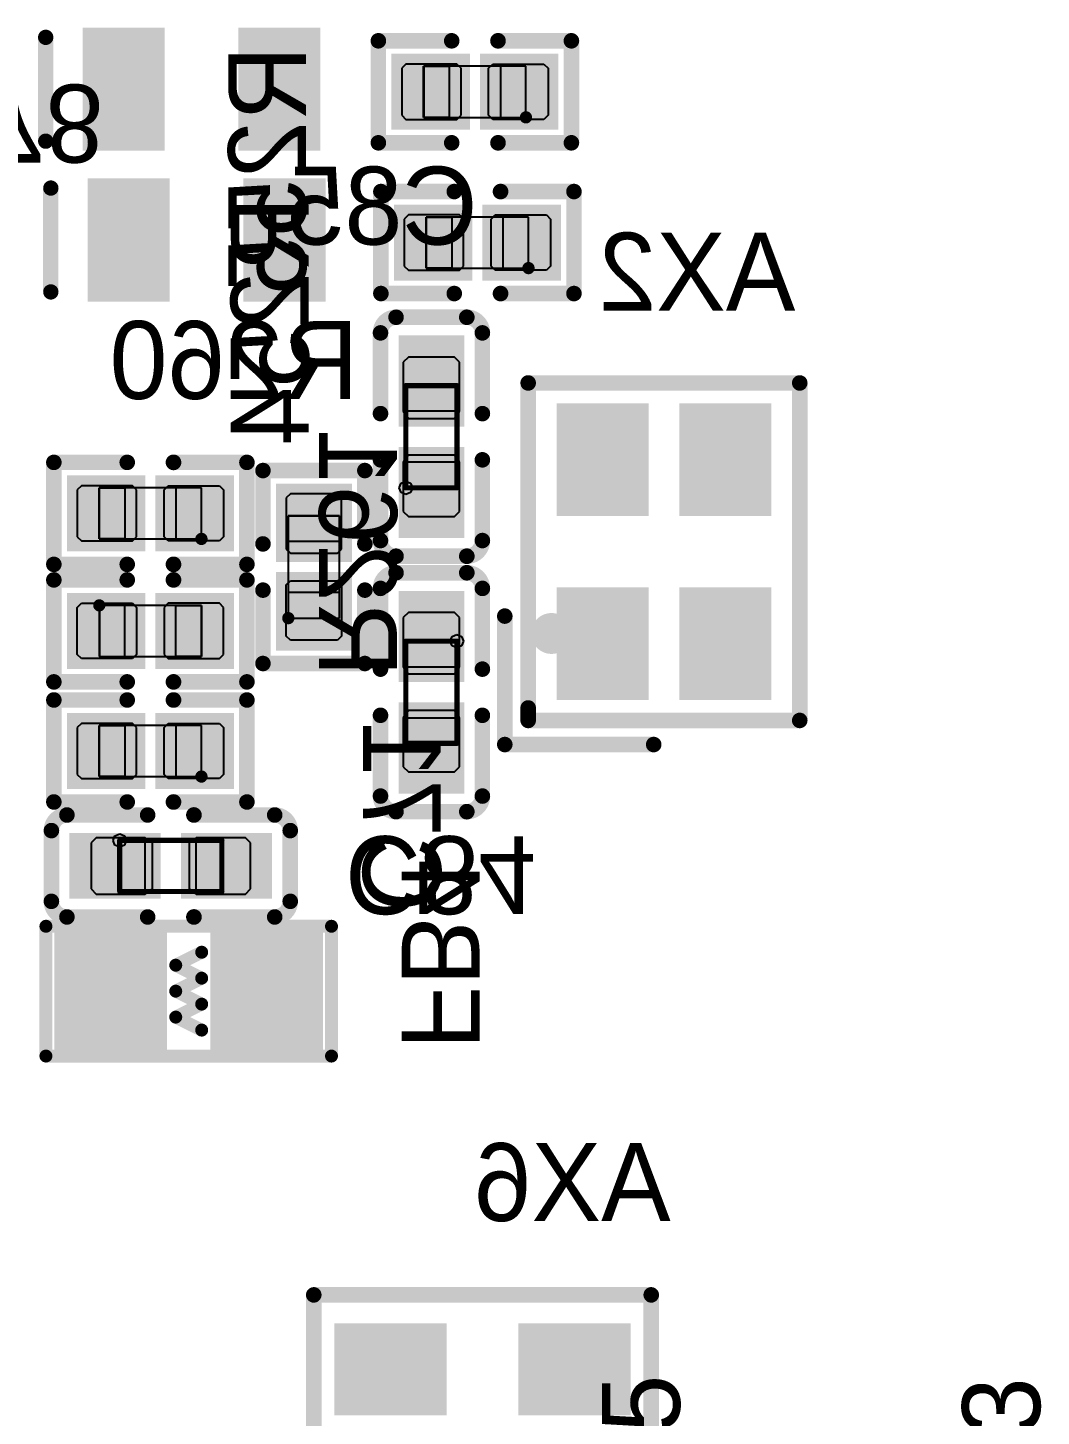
# Model space of a CAD drawing. Header units: millimetres. Extents: x 892 to 1144, y 1011 to 1123.
# Drawn here: x 991.78 to 1001.69, y 1072.19 to 1085.78 of the extents above; entities that cross this region are included whole.
import ezdxf

# ---------------------------------------------------------------- set-up
doc = ezdxf.new("R2010")
doc.units = ezdxf.units.MM
for name, color, linetype in [('BottomLayer', 5, 'Continuous'), ('BottomOverlay', 54, 'Continuous'), ('BottomPaste', 16, 'Continuous'), ('BottomSolder', 6, 'Continuous'), ('Mechanical15', 56, 'Continuous'), ('Mechanical4', 56, 'Continuous'), ('Mechanical5', 56, 'Continuous'), ('Mechanical6', 56, 'Continuous'), ('TopOverlay', 2, 'Continuous')]:
    doc.layers.add(name, color=color, linetype=linetype)

msp = doc.modelspace()

# ---------------------------------------------------------------- linework, layer by layer
at = {"layer": 'BottomLayer'}
for points in [[(993.013, 1085.675), (992.413, 1085.675), (993.013, 1084.675), (992.413, 1084.675)], [(994.537, 1085.675), (993.937, 1085.675), (994.537, 1084.675), (993.937, 1084.675)], [(996, 1085.42), (995.435, 1085.42), (996, 1084.88), (995.435, 1084.88)], [(996.866, 1085.42), (996.3, 1085.42), (996.866, 1084.88), (996.3, 1084.88)], [(993.063, 1084.2), (992.463, 1084.2), (993.063, 1083.2), (992.463, 1083.2)], [(994.587, 1084.2), (993.987, 1084.2), (994.587, 1083.2), (993.987, 1083.2)], [(996.025, 1083.945), (995.46, 1083.945), (996.025, 1083.405), (995.46, 1083.405)], [(996.891, 1083.945), (996.325, 1083.945), (996.891, 1083.405), (996.325, 1083.405)], [(995.995, 1081.925), (995.995, 1082.715), (995.455, 1081.925), (995.455, 1082.715)], [(997, 1081.05), (997.8, 1081.05), (997, 1082.05), (997.8, 1082.05)], [(998.2, 1081.05), (999, 1081.05), (998.2, 1082.05), (999, 1082.05)], [(995.995, 1080.835), (995.995, 1081.625), (995.455, 1080.835), (995.455, 1081.625)], [(992.825, 1081.295), (992.26, 1081.295), (992.825, 1080.755), (992.26, 1080.755)], [(993.691, 1081.295), (993.125, 1081.295), (993.691, 1080.755), (993.125, 1080.755)], [(994.845, 1080.65), (994.845, 1081.216), (994.305, 1080.65), (994.305, 1081.216)], [(994.845, 1079.784), (994.845, 1080.35), (994.305, 1079.784), (994.305, 1080.35)], [(995.455, 1080.215), (995.455, 1079.425), (995.995, 1080.215), (995.995, 1079.425)], [(997, 1079.25), (997.8, 1079.25), (997, 1080.25), (997.8, 1080.25)], [(998.2, 1079.25), (999, 1079.25), (998.2, 1080.25), (999, 1080.25)], [(992.26, 1079.605), (992.825, 1079.605), (992.26, 1080.145), (992.825, 1080.145)], [(993.125, 1079.605), (993.691, 1079.605), (993.125, 1080.145), (993.691, 1080.145)], [(995.455, 1079.125), (995.455, 1078.335), (995.995, 1079.125), (995.995, 1078.335)], [(992.825, 1078.97), (992.26, 1078.97), (992.825, 1078.43), (992.26, 1078.43)], [(993.691, 1078.97), (993.125, 1078.97), (993.691, 1078.43), (993.125, 1078.43)], [(992.235, 1077.305), (993.025, 1077.305), (992.235, 1077.845), (993.025, 1077.845)], [(993.325, 1077.305), (994.116, 1077.305), (993.325, 1077.845), (994.116, 1077.845)], [(993.038, 1075.842), (993.038, 1076.858), (992.139, 1075.842), (992.139, 1076.858)], [(994.562, 1075.842), (994.562, 1076.858), (993.663, 1075.842), (993.663, 1076.858)], [(995.825, 1072.25), (995.825, 1073.05), (994.825, 1072.25), (994.825, 1073.05)], [(997.625, 1072.25), (997.625, 1073.05), (996.625, 1072.25), (996.625, 1073.05)]]:
    msp.add_solid(points, dxfattribs=at)
at = {"layer": 'BottomOverlay'}
for points, const_width in [([(991.951, 1084.667), (991.951, 1085.683)], 0.15), ([(995.206, 1084.651), (995.206, 1085.649)], 0.152), ([(995.206, 1085.649), (995.924, 1085.649)], 0.152), ([(996.377, 1085.649), (997.095, 1085.649)], 0.152), ([(997.095, 1084.651), (997.095, 1085.649)], 0.152), ([(995.206, 1084.651), (995.924, 1084.651)], 0.152), ([(996.377, 1084.651), (997.095, 1084.651)], 0.152), ([(992.001, 1083.192), (992.001, 1084.208)], 0.15), ([(995.231, 1083.176), (995.231, 1084.174)], 0.152), ([(995.231, 1084.174), (995.949, 1084.174)], 0.152), ([(996.402, 1084.174), (997.12, 1084.174)], 0.152), ([(997.12, 1083.176), (997.12, 1084.174)], 0.152), ([(995.231, 1083.176), (995.949, 1083.176)], 0.152), ([(996.402, 1083.176), (997.12, 1083.176)], 0.152), ([(995.379, 1082.944), (996.072, 1082.944)], 0.152), ([(995.227, 1082.001), (995.227, 1082.791)], 0.152), ([(996.224, 1082.001), (996.224, 1082.791)], 0.152), ([(996.672, 1079.121), (996.672, 1082.301)], 0.152), ([(996.672, 1082.301), (999.329, 1082.301)], 0.152), ([(999.329, 1078.999), (999.329, 1082.301)], 0.152), ([(992.031, 1080.526), (992.031, 1081.524)], 0.152), ([(992.031, 1081.524), (992.749, 1081.524)], 0.152), ([(993.202, 1081.524), (993.92, 1081.524)], 0.152), ([(993.92, 1080.526), (993.92, 1081.524)], 0.152), ([(995.227, 1080.759), (995.227, 1081.549)], 0.152), ([(996.224, 1080.759), (996.224, 1081.549)], 0.152), ([(994.077, 1080.726), (994.077, 1081.444)], 0.152), ([(994.077, 1081.444), (995.074, 1081.444)], 0.152), ([(995.074, 1080.726), (995.074, 1081.444)], 0.152), ([(995.379, 1080.606), (996.072, 1080.606)], 0.152), ([(992.031, 1080.526), (992.749, 1080.526)], 0.152), ([(993.202, 1080.526), (993.92, 1080.526)], 0.152), ([(995.379, 1080.444), (996.072, 1080.444)], 0.152), ([(992.031, 1080.374), (992.749, 1080.374)], 0.152), ([(992.031, 1079.376), (992.031, 1080.374)], 0.152), ([(993.202, 1080.374), (993.92, 1080.374)], 0.152), ([(993.92, 1079.376), (993.92, 1080.374)], 0.152), ([(994.077, 1079.556), (994.077, 1080.274)], 0.152), ([(995.074, 1079.556), (995.074, 1080.274)], 0.152), ([(995.227, 1079.501), (995.227, 1080.291)], 0.152), ([(996.224, 1079.501), (996.224, 1080.291)], 0.152), ([(996.443, 1078.763), (996.443, 1080.02)], 0.152), ([(994.077, 1079.556), (995.074, 1079.556)], 0.152), ([(992.031, 1079.376), (992.749, 1079.376)], 0.152), ([(993.202, 1079.376), (993.92, 1079.376)], 0.152), ([(992.031, 1078.201), (992.031, 1079.199)], 0.152), ([(992.031, 1079.199), (992.749, 1079.199)], 0.152), ([(993.202, 1079.199), (993.92, 1079.199)], 0.152), ([(993.92, 1078.201), (993.92, 1079.199)], 0.152), ([(995.227, 1078.259), (995.227, 1079.049)], 0.152), ([(996.224, 1078.259), (996.224, 1079.049)], 0.152), ([(996.672, 1078.999), (996.672, 1079.121)], 0.152), ([(996.672, 1078.999), (999.329, 1078.999)], 0.152), ([(996.443, 1078.763), (997.9, 1078.763)], 0.152), ([(992.031, 1078.201), (992.749, 1078.201)], 0.152), ([(993.202, 1078.201), (993.92, 1078.201)], 0.152), ([(995.379, 1078.106), (996.072, 1078.106)], 0.152), ([(992.159, 1078.074), (992.949, 1078.074)], 0.152), ([(993.402, 1078.074), (994.192, 1078.074)], 0.152), ([(992.007, 1077.229), (992.007, 1077.921)], 0.152), ([(994.344, 1077.229), (994.344, 1077.921)], 0.152), ([(992.159, 1077.076), (992.949, 1077.076)], 0.152), ([(993.402, 1077.076), (994.192, 1077.076)], 0.152), ([(991.953, 1076.985), (994.747, 1076.985)], 0.127), ([(991.953, 1075.715), (991.953, 1076.985)], 0.127), ([(994.747, 1075.715), (994.747, 1076.985)], 0.127), ([(993.223, 1076.604), (993.477, 1076.731)], 0.127), ([(993.223, 1076.604), (993.477, 1076.477)], 0.127), ([(993.223, 1076.35), (993.477, 1076.477)], 0.127), ([(993.223, 1076.35), (993.477, 1076.223)], 0.127), ([(993.223, 1076.096), (993.477, 1076.223)], 0.127), ([(993.223, 1076.096), (993.477, 1075.969)], 0.127), ([(991.953, 1075.715), (994.747, 1075.715)], 0.127), ([(994.574, 1070.722), (994.574, 1073.378)], 0.152), ([(994.574, 1073.378), (997.876, 1073.378)], 0.152), ([(997.876, 1070.722), (997.876, 1073.378)], 0.152)]:
    msp.add_lwpolyline(points, dxfattribs=dict(at, const_width=const_width))
for points, const_width in [([(991.914, 1085.683, 1), (991.989, 1085.683, 1)], 0.075), ([(995.168, 1085.649, 1), (995.244, 1085.649, 1)], 0.0762), ([(995.168, 1085.649, 1), (995.244, 1085.649, 1)], 0.0762), ([(995.886, 1085.649, 1), (995.962, 1085.649, 1)], 0.0762), ([(996.338, 1085.649, 1), (996.415, 1085.649, 1)], 0.0762), ([(997.057, 1085.649, 1), (997.133, 1085.649, 1)], 0.0762), ([(997.057, 1085.649, 1), (997.133, 1085.649, 1)], 0.0762), ([(991.914, 1084.667, 1), (991.989, 1084.667, 1)], 0.075), ([(995.168, 1084.651, 1), (995.244, 1084.651, 1)], 0.0762), ([(995.168, 1084.651, 1), (995.244, 1084.651, 1)], 0.0762), ([(995.886, 1084.651, 1), (995.962, 1084.651, 1)], 0.0762), ([(996.338, 1084.651, 1), (996.415, 1084.651, 1)], 0.0762), ([(997.057, 1084.651, 1), (997.133, 1084.651, 1)], 0.0762), ([(997.057, 1084.651, 1), (997.133, 1084.651, 1)], 0.0762), ([(991.964, 1084.208, 1), (992.039, 1084.208, 1)], 0.075), ([(995.193, 1084.174, 1), (995.269, 1084.174, 1)], 0.0762), ([(995.193, 1084.174, 1), (995.269, 1084.174, 1)], 0.0762), ([(995.911, 1084.174, 1), (995.987, 1084.174, 1)], 0.0762), ([(996.363, 1084.174, 1), (996.44, 1084.174, 1)], 0.0762), ([(997.082, 1084.174, 1), (997.158, 1084.174, 1)], 0.0762), ([(997.082, 1084.174, 1), (997.158, 1084.174, 1)], 0.0762), ([(991.964, 1083.192, 1), (992.039, 1083.192, 1)], 0.075), ([(995.193, 1083.176, 1), (995.269, 1083.176, 1)], 0.0762), ([(995.193, 1083.176, 1), (995.269, 1083.176, 1)], 0.0762), ([(995.911, 1083.176, 1), (995.987, 1083.176, 1)], 0.0762), ([(996.363, 1083.176, 1), (996.44, 1083.176, 1)], 0.0762), ([(997.082, 1083.176, 1), (997.158, 1083.176, 1)], 0.0762), ([(997.082, 1083.176, 1), (997.158, 1083.176, 1)], 0.0762), ([(995.341, 1082.944, 1), (995.417, 1082.944, 1)], 0.0762), ([(995.341, 1082.944, 1), (995.417, 1082.944, 1)], 0.0762), ([(996.033, 1082.944, 1), (996.11, 1082.944, 1)], 0.0762), ([(996.033, 1082.944, 1), (996.11, 1082.944, 1)], 0.0762), ([(995.189, 1082.791, 1), (995.265, 1082.791, 1)], 0.0762), ([(995.189, 1082.791, 1), (995.265, 1082.791, 1)], 0.0762), ([(996.186, 1082.791, 1), (996.262, 1082.791, 1)], 0.0762), ([(996.186, 1082.791, 1), (996.262, 1082.791, 1)], 0.0762), ([(996.634, 1082.301, 1), (996.71, 1082.301, 1)], 0.0762), ([(996.634, 1082.301, 1), (996.71, 1082.301, 1)], 0.0762), ([(999.291, 1082.301, 1), (999.367, 1082.301, 1)], 0.0762), ([(999.291, 1082.301, 1), (999.367, 1082.301, 1)], 0.0762), ([(995.189, 1082.001, 1), (995.265, 1082.001, 1)], 0.0762), ([(996.186, 1082.001, 1), (996.262, 1082.001, 1)], 0.0762), ([(991.993, 1081.524, 1), (992.069, 1081.524, 1)], 0.0762), ([(991.993, 1081.524, 1), (992.069, 1081.524, 1)], 0.0762), ([(992.711, 1081.524, 1), (992.787, 1081.524, 1)], 0.0762), ([(993.163, 1081.524, 1), (993.24, 1081.524, 1)], 0.0762), ([(993.882, 1081.524, 1), (993.958, 1081.524, 1)], 0.0762), ([(993.882, 1081.524, 1), (993.958, 1081.524, 1)], 0.0762), ([(995.189, 1081.549, 1), (995.265, 1081.549, 1)], 0.0762), ([(996.186, 1081.549, 1), (996.262, 1081.549, 1)], 0.0762), ([(994.039, 1081.444, 1), (994.115, 1081.444, 1)], 0.0762), ([(994.039, 1081.444, 1), (994.115, 1081.444, 1)], 0.0762), ([(995.036, 1081.444, 1), (995.112, 1081.444, 1)], 0.0762), ([(995.036, 1081.444, 1), (995.112, 1081.444, 1)], 0.0762), ([(994.039, 1080.726, 1), (994.115, 1080.726, 1)], 0.0762), ([(995.036, 1080.726, 1), (995.112, 1080.726, 1)], 0.0762), ([(995.189, 1080.759, 1), (995.265, 1080.759, 1)], 0.0762), ([(995.189, 1080.759, 1), (995.265, 1080.759, 1)], 0.0762), ([(996.186, 1080.759, 1), (996.262, 1080.759, 1)], 0.0762), ([(996.186, 1080.759, 1), (996.262, 1080.759, 1)], 0.0762), ([(995.341, 1080.606, 1), (995.417, 1080.606, 1)], 0.0762), ([(995.341, 1080.606, 1), (995.417, 1080.606, 1)], 0.0762), ([(996.033, 1080.606, 1), (996.11, 1080.606, 1)], 0.0762), ([(996.033, 1080.606, 1), (996.11, 1080.606, 1)], 0.0762), ([(991.993, 1080.526, 1), (992.069, 1080.526, 1)], 0.0762), ([(991.993, 1080.526, 1), (992.069, 1080.526, 1)], 0.0762), ([(992.711, 1080.526, 1), (992.787, 1080.526, 1)], 0.0762), ([(993.163, 1080.526, 1), (993.24, 1080.526, 1)], 0.0762), ([(993.882, 1080.526, 1), (993.958, 1080.526, 1)], 0.0762), ([(993.882, 1080.526, 1), (993.958, 1080.526, 1)], 0.0762), ([(995.341, 1080.444, 1), (995.417, 1080.444, 1)], 0.0762), ([(995.341, 1080.444, 1), (995.417, 1080.444, 1)], 0.0762), ([(996.033, 1080.444, 1), (996.11, 1080.444, 1)], 0.0762), ([(996.033, 1080.444, 1), (996.11, 1080.444, 1)], 0.0762), ([(991.993, 1080.374, 1), (992.069, 1080.374, 1)], 0.0762), ([(991.993, 1080.374, 1), (992.069, 1080.374, 1)], 0.0762), ([(992.711, 1080.374, 1), (992.787, 1080.374, 1)], 0.0762), ([(993.163, 1080.374, 1), (993.24, 1080.374, 1)], 0.0762), ([(993.882, 1080.374, 1), (993.958, 1080.374, 1)], 0.0762), ([(993.882, 1080.374, 1), (993.958, 1080.374, 1)], 0.0762), ([(994.039, 1080.274, 1), (994.115, 1080.274, 1)], 0.0762), ([(995.036, 1080.274, 1), (995.112, 1080.274, 1)], 0.0762), ([(995.189, 1080.291, 1), (995.265, 1080.291, 1)], 0.0762), ([(995.189, 1080.291, 1), (995.265, 1080.291, 1)], 0.0762), ([(996.186, 1080.291, 1), (996.262, 1080.291, 1)], 0.0762), ([(996.186, 1080.291, 1), (996.262, 1080.291, 1)], 0.0762), ([(996.405, 1080.02, 1), (996.481, 1080.02, 1)], 0.0762), ([(994.039, 1079.556, 1), (994.115, 1079.556, 1)], 0.0762), ([(994.039, 1079.556, 1), (994.115, 1079.556, 1)], 0.0762), ([(995.036, 1079.556, 1), (995.112, 1079.556, 1)], 0.0762), ([(995.036, 1079.556, 1), (995.112, 1079.556, 1)], 0.0762), ([(995.189, 1079.501, 1), (995.265, 1079.501, 1)], 0.0762), ([(996.186, 1079.501, 1), (996.262, 1079.501, 1)], 0.0762), ([(991.993, 1079.376, 1), (992.069, 1079.376, 1)], 0.0762), ([(991.993, 1079.376, 1), (992.069, 1079.376, 1)], 0.0762), ([(992.711, 1079.376, 1), (992.787, 1079.376, 1)], 0.0762), ([(993.163, 1079.376, 1), (993.24, 1079.376, 1)], 0.0762), ([(993.882, 1079.376, 1), (993.958, 1079.376, 1)], 0.0762), ([(993.882, 1079.376, 1), (993.958, 1079.376, 1)], 0.0762), ([(991.993, 1079.199, 1), (992.069, 1079.199, 1)], 0.0762), ([(991.993, 1079.199, 1), (992.069, 1079.199, 1)], 0.0762), ([(992.711, 1079.199, 1), (992.787, 1079.199, 1)], 0.0762), ([(993.163, 1079.199, 1), (993.24, 1079.199, 1)], 0.0762), ([(993.882, 1079.199, 1), (993.958, 1079.199, 1)], 0.0762), ([(993.882, 1079.199, 1), (993.958, 1079.199, 1)], 0.0762), ([(995.189, 1079.049, 1), (995.265, 1079.049, 1)], 0.0762), ([(996.186, 1079.049, 1), (996.262, 1079.049, 1)], 0.0762), ([(996.634, 1079.121, 1), (996.71, 1079.121, 1)], 0.0762), ([(996.634, 1079.121, 1), (996.71, 1079.121, 1)], 0.0762), ([(996.634, 1078.999, 1), (996.71, 1078.999, 1)], 0.0762), ([(996.634, 1078.999, 1), (996.71, 1078.999, 1)], 0.0762), ([(999.291, 1078.999, 1), (999.367, 1078.999, 1)], 0.0762), ([(999.291, 1078.999, 1), (999.367, 1078.999, 1)], 0.0762), ([(996.405, 1078.763, 1), (996.481, 1078.763, 1)], 0.0762), ([(996.405, 1078.763, 1), (996.481, 1078.763, 1)], 0.0762), ([(997.862, 1078.763, 1), (997.938, 1078.763, 1)], 0.0762), ([(995.189, 1078.259, 1), (995.265, 1078.259, 1)], 0.0762), ([(995.189, 1078.259, 1), (995.265, 1078.259, 1)], 0.0762), ([(996.186, 1078.259, 1), (996.262, 1078.259, 1)], 0.0762), ([(996.186, 1078.259, 1), (996.262, 1078.259, 1)], 0.0762), ([(991.993, 1078.201, 1), (992.069, 1078.201, 1)], 0.0762), ([(991.993, 1078.201, 1), (992.069, 1078.201, 1)], 0.0762), ([(992.711, 1078.201, 1), (992.787, 1078.201, 1)], 0.0762), ([(993.163, 1078.201, 1), (993.24, 1078.201, 1)], 0.0762), ([(993.882, 1078.201, 1), (993.958, 1078.201, 1)], 0.0762), ([(993.882, 1078.201, 1), (993.958, 1078.201, 1)], 0.0762), ([(995.341, 1078.106, 1), (995.417, 1078.106, 1)], 0.0762), ([(995.341, 1078.106, 1), (995.417, 1078.106, 1)], 0.0762), ([(996.033, 1078.106, 1), (996.11, 1078.106, 1)], 0.0762), ([(996.033, 1078.106, 1), (996.11, 1078.106, 1)], 0.0762), ([(992.121, 1078.074, 1), (992.197, 1078.074, 1)], 0.0762), ([(992.121, 1078.074, 1), (992.197, 1078.074, 1)], 0.0762), ([(992.911, 1078.074, 1), (992.987, 1078.074, 1)], 0.0762), ([(993.363, 1078.074, 1), (993.44, 1078.074, 1)], 0.0762), ([(994.154, 1078.074, 1), (994.23, 1078.074, 1)], 0.0762), ([(994.154, 1078.074, 1), (994.23, 1078.074, 1)], 0.0762), ([(991.969, 1077.921, 1), (992.045, 1077.921, 1)], 0.0762), ([(991.969, 1077.921, 1), (992.045, 1077.921, 1)], 0.0762), ([(994.306, 1077.921, 1), (994.382, 1077.921, 1)], 0.0762), ([(994.306, 1077.921, 1), (994.382, 1077.921, 1)], 0.0762), ([(991.969, 1077.229, 1), (992.045, 1077.229, 1)], 0.0762), ([(991.969, 1077.229, 1), (992.045, 1077.229, 1)], 0.0762), ([(994.306, 1077.229, 1), (994.382, 1077.229, 1)], 0.0762), ([(994.306, 1077.229, 1), (994.382, 1077.229, 1)], 0.0762), ([(992.121, 1077.076, 1), (992.197, 1077.076, 1)], 0.0762), ([(992.121, 1077.076, 1), (992.197, 1077.076, 1)], 0.0762), ([(992.911, 1077.076, 1), (992.987, 1077.076, 1)], 0.0762), ([(993.363, 1077.076, 1), (993.44, 1077.076, 1)], 0.0762), ([(994.154, 1077.076, 1), (994.23, 1077.076, 1)], 0.0762), ([(994.154, 1077.076, 1), (994.23, 1077.076, 1)], 0.0762), ([(991.922, 1076.985, 1), (991.985, 1076.985, 1)], 0.0635), ([(991.922, 1076.985, 1), (991.985, 1076.985, 1)], 0.0635), ([(994.716, 1076.985, 1), (994.779, 1076.985, 1)], 0.0635), ([(994.716, 1076.985, 1), (994.779, 1076.985, 1)], 0.0635), ([(993.446, 1076.731, 1), (993.509, 1076.731, 1)], 0.0635), ([(993.192, 1076.604, 1), (993.255, 1076.604, 1)], 0.0635), ([(993.192, 1076.604, 1), (993.255, 1076.604, 1)], 0.0635), ([(993.446, 1076.477, 1), (993.509, 1076.477, 1)], 0.0635), ([(993.446, 1076.477, 1), (993.509, 1076.477, 1)], 0.0635), ([(993.192, 1076.35, 1), (993.255, 1076.35, 1)], 0.0635), ([(993.192, 1076.35, 1), (993.255, 1076.35, 1)], 0.0635), ([(993.446, 1076.223, 1), (993.509, 1076.223, 1)], 0.0635), ([(993.446, 1076.223, 1), (993.509, 1076.223, 1)], 0.0635), ([(993.192, 1076.096, 1), (993.255, 1076.096, 1)], 0.0635), ([(993.192, 1076.096, 1), (993.255, 1076.096, 1)], 0.0635), ([(993.446, 1075.969, 1), (993.509, 1075.969, 1)], 0.0635), ([(991.922, 1075.715, 1), (991.985, 1075.715, 1)], 0.0635), ([(991.922, 1075.715, 1), (991.985, 1075.715, 1)], 0.0635), ([(994.716, 1075.715, 1), (994.779, 1075.715, 1)], 0.0635), ([(994.716, 1075.715, 1), (994.779, 1075.715, 1)], 0.0635), ([(994.536, 1073.378, 1), (994.612, 1073.378, 1)], 0.0762), ([(994.536, 1073.378, 1), (994.612, 1073.378, 1)], 0.0762), ([(997.838, 1073.378, 1), (997.914, 1073.378, 1)], 0.0762), ([(997.838, 1073.378, 1), (997.914, 1073.378, 1)], 0.0762)]:
    msp.add_lwpolyline(points, format="xyb", close=True, dxfattribs=dict(at, const_width=const_width))
at = {"layer": 'BottomOverlay', "const_width": 0.152}
for points in [[(995.227, 1082.791, -0.414214), (995.379, 1082.944)], [(996.072, 1082.944, -0.414214), (996.224, 1082.791)], [(995.379, 1080.606, -0.414214), (995.227, 1080.759)], [(996.224, 1080.759, -0.414214), (996.072, 1080.606)], [(995.227, 1080.291, -0.414214), (995.379, 1080.444)], [(996.072, 1080.444, -0.414214), (996.224, 1080.291)], [(995.379, 1078.106, -0.414214), (995.227, 1078.259)], [(996.224, 1078.259, -0.414214), (996.072, 1078.106)], [(992.007, 1077.921, -0.414214), (992.159, 1078.074)], [(994.192, 1078.074, -0.414214), (994.344, 1077.921)], [(992.159, 1077.076, -0.414214), (992.007, 1077.229)], [(994.344, 1077.229, -0.414214), (994.192, 1077.076)]]:
    msp.add_lwpolyline(points, format="xyb", dxfattribs=at)
at = {"layer": 'BottomPaste'}
for p, q in [((995.475, 1085.42), (995.435, 1085.38)), ((995.435, 1085.38), (995.435, 1084.92)), ((995.975, 1085.42), (995.475, 1085.42)), ((996.015, 1085.38), (995.975, 1085.42)), ((996.015, 1084.92), (996.015, 1085.38)), ((996.285, 1085.38), (996.325, 1085.42)), ((996.285, 1084.92), (996.285, 1085.38)), ((996.325, 1085.42), (996.826, 1085.42)), ((996.826, 1085.42), (996.866, 1085.38)), ((996.866, 1085.38), (996.866, 1084.92)), ((995.435, 1084.92), (995.475, 1084.88)), ((995.475, 1084.88), (995.975, 1084.88)), ((995.975, 1084.88), (996.015, 1084.92)), ((996.325, 1084.88), (996.285, 1084.92)), ((996.826, 1084.88), (996.325, 1084.88)), ((996.866, 1084.92), (996.826, 1084.88)), ((995.5, 1083.945), (995.46, 1083.905)), ((995.46, 1083.905), (995.46, 1083.445)), ((996, 1083.945), (995.5, 1083.945)), ((996.04, 1083.905), (996, 1083.945)), ((996.04, 1083.445), (996.04, 1083.905)), ((996.31, 1083.905), (996.35, 1083.945)), ((996.31, 1083.445), (996.31, 1083.905)), ((996.35, 1083.945), (996.851, 1083.945)), ((996.851, 1083.945), (996.891, 1083.905)), ((996.891, 1083.905), (996.891, 1083.445)), ((995.46, 1083.445), (995.5, 1083.405)), ((995.5, 1083.405), (996, 1083.405)), ((996, 1083.405), (996.04, 1083.445)), ((996.35, 1083.405), (996.31, 1083.445)), ((996.851, 1083.405), (996.35, 1083.405)), ((996.891, 1083.445), (996.851, 1083.405)), ((995.5, 1082.555), (995.45, 1082.505)), ((995.95, 1082.555), (995.5, 1082.555)), ((996, 1082.505), (995.95, 1082.555)), ((995.45, 1082.505), (995.45, 1082.025)), ((996, 1082.025), (996, 1082.505)), ((995.45, 1082.025), (995.5, 1081.955)), ((995.95, 1081.955), (996, 1082.025)), ((995.5, 1081.955), (995.95, 1081.955)), ((995.5, 1081.595), (995.45, 1081.525)), ((995.95, 1081.595), (995.5, 1081.595)), ((996, 1081.525), (995.95, 1081.595)), ((995.45, 1081.525), (995.45, 1081.045)), ((996, 1081.045), (996, 1081.525)), ((992.3, 1081.295), (992.26, 1081.255)), ((992.8, 1081.295), (992.3, 1081.295)), ((992.84, 1081.255), (992.8, 1081.295)), ((993.11, 1081.255), (993.15, 1081.295)), ((993.15, 1081.295), (993.651, 1081.295)), ((993.651, 1081.295), (993.691, 1081.255)), ((992.26, 1081.255), (992.26, 1080.795)), ((992.84, 1080.795), (992.84, 1081.255)), ((993.11, 1080.795), (993.11, 1081.255)), ((993.691, 1081.255), (993.691, 1080.795)), ((994.345, 1081.216), (994.305, 1081.176)), ((994.305, 1081.176), (994.305, 1080.675)), ((994.805, 1081.216), (994.345, 1081.216)), ((994.845, 1081.176), (994.805, 1081.216)), ((994.845, 1080.675), (994.845, 1081.176)), ((995.45, 1081.045), (995.5, 1080.995)), ((995.95, 1080.995), (996, 1081.045)), ((995.5, 1080.995), (995.95, 1080.995)), ((992.26, 1080.795), (992.3, 1080.755)), ((992.3, 1080.755), (992.8, 1080.755)), ((992.8, 1080.755), (992.84, 1080.795)), ((993.15, 1080.755), (993.11, 1080.795)), ((993.651, 1080.755), (993.15, 1080.755)), ((993.691, 1080.795), (993.651, 1080.755)), ((994.305, 1080.675), (994.345, 1080.635)), ((994.345, 1080.635), (994.805, 1080.635)), ((994.805, 1080.635), (994.845, 1080.675)), ((994.305, 1080.325), (994.345, 1080.365)), ((994.345, 1080.365), (994.805, 1080.365)), ((994.805, 1080.365), (994.845, 1080.325)), ((994.305, 1079.824), (994.305, 1080.325)), ((994.845, 1080.325), (994.845, 1079.824)), ((992.26, 1080.105), (992.3, 1080.145)), ((992.26, 1079.645), (992.26, 1080.105)), ((992.3, 1080.145), (992.8, 1080.145)), ((992.8, 1080.145), (992.84, 1080.105)), ((992.84, 1080.105), (992.84, 1079.645)), ((993.15, 1080.145), (993.11, 1080.105)), ((993.11, 1080.105), (993.11, 1079.645)), ((993.651, 1080.145), (993.15, 1080.145)), ((993.691, 1080.105), (993.651, 1080.145)), ((993.691, 1079.645), (993.691, 1080.105)), ((995.5, 1080.055), (995.45, 1080.005)), ((995.45, 1080.005), (995.45, 1079.525)), ((995.95, 1080.055), (995.5, 1080.055)), ((996, 1080.005), (995.95, 1080.055)), ((996, 1079.525), (996, 1080.005)), ((994.345, 1079.784), (994.305, 1079.824)), ((994.845, 1079.824), (994.805, 1079.784)), ((994.805, 1079.784), (994.345, 1079.784)), ((992.3, 1079.605), (992.26, 1079.645)), ((992.8, 1079.605), (992.3, 1079.605)), ((992.84, 1079.645), (992.8, 1079.605)), ((993.11, 1079.645), (993.15, 1079.605)), ((993.15, 1079.605), (993.651, 1079.605)), ((993.651, 1079.605), (993.691, 1079.645)), ((995.45, 1079.525), (995.5, 1079.455)), ((995.5, 1079.455), (995.95, 1079.455)), ((995.95, 1079.455), (996, 1079.525)), ((995.5, 1079.095), (995.45, 1079.025)), ((995.45, 1079.025), (995.45, 1078.545)), ((995.95, 1079.095), (995.5, 1079.095)), ((996, 1079.025), (995.95, 1079.095)), ((996, 1078.545), (996, 1079.025)), ((992.3, 1078.97), (992.26, 1078.93)), ((992.26, 1078.93), (992.26, 1078.47)), ((992.8, 1078.97), (992.3, 1078.97)), ((992.84, 1078.93), (992.8, 1078.97)), ((992.84, 1078.47), (992.84, 1078.93)), ((993.11, 1078.93), (993.15, 1078.97)), ((993.11, 1078.47), (993.11, 1078.93)), ((993.15, 1078.97), (993.651, 1078.97)), ((993.651, 1078.97), (993.691, 1078.93)), ((993.691, 1078.93), (993.691, 1078.47)), ((992.26, 1078.47), (992.3, 1078.43)), ((992.8, 1078.43), (992.84, 1078.47)), ((993.15, 1078.43), (993.11, 1078.47)), ((993.691, 1078.47), (993.651, 1078.43)), ((995.45, 1078.545), (995.5, 1078.495)), ((995.5, 1078.495), (995.95, 1078.495)), ((995.95, 1078.495), (996, 1078.545)), ((992.3, 1078.43), (992.8, 1078.43)), ((993.651, 1078.43), (993.15, 1078.43)), ((992.445, 1077.85), (992.395, 1077.8)), ((992.395, 1077.8), (992.395, 1077.35)), ((992.925, 1077.85), (992.445, 1077.85)), ((992.995, 1077.8), (992.925, 1077.85)), ((992.995, 1077.35), (992.995, 1077.8)), ((993.425, 1077.85), (993.355, 1077.8)), ((993.355, 1077.8), (993.355, 1077.35)), ((993.905, 1077.85), (993.425, 1077.85)), ((993.955, 1077.8), (993.905, 1077.85)), ((993.955, 1077.35), (993.955, 1077.8)), ((992.395, 1077.35), (992.445, 1077.3)), ((992.445, 1077.3), (992.925, 1077.3)), ((992.925, 1077.3), (992.995, 1077.35)), ((993.355, 1077.35), (993.425, 1077.3)), ((993.425, 1077.3), (993.905, 1077.3)), ((993.905, 1077.3), (993.955, 1077.35))]:
    msp.add_line(p, q, dxfattribs=at)
for points in [[(993.013, 1085.675), (992.413, 1085.675), (993.013, 1084.675), (992.413, 1084.675)], [(994.537, 1085.675), (993.937, 1085.675), (994.537, 1084.675), (993.937, 1084.675)], [(996, 1085.42), (995.435, 1085.42), (996, 1084.88), (995.435, 1084.88)], [(996.866, 1085.42), (996.3, 1085.42), (996.866, 1084.88), (996.3, 1084.88)], [(993.063, 1084.2), (992.463, 1084.2), (993.063, 1083.2), (992.463, 1083.2)], [(994.587, 1084.2), (993.987, 1084.2), (994.587, 1083.2), (993.987, 1083.2)], [(996.025, 1083.945), (995.46, 1083.945), (996.025, 1083.405), (995.46, 1083.405)], [(996.891, 1083.945), (996.325, 1083.945), (996.891, 1083.405), (996.325, 1083.405)], [(995.995, 1081.925), (995.995, 1082.715), (995.455, 1081.925), (995.455, 1082.715)], [(997, 1081.05), (997.8, 1081.05), (997, 1082.05), (997.8, 1082.05)], [(998.2, 1081.05), (999, 1081.05), (998.2, 1082.05), (999, 1082.05)], [(995.995, 1080.835), (995.995, 1081.625), (995.455, 1080.835), (995.455, 1081.625)], [(992.825, 1081.295), (992.26, 1081.295), (992.825, 1080.755), (992.26, 1080.755)], [(993.691, 1081.295), (993.125, 1081.295), (993.691, 1080.755), (993.125, 1080.755)], [(994.845, 1080.65), (994.845, 1081.216), (994.305, 1080.65), (994.305, 1081.216)], [(994.845, 1079.784), (994.845, 1080.35), (994.305, 1079.784), (994.305, 1080.35)], [(995.455, 1080.215), (995.455, 1079.425), (995.995, 1080.215), (995.995, 1079.425)], [(997, 1079.25), (997.8, 1079.25), (997, 1080.25), (997.8, 1080.25)], [(998.2, 1079.25), (999, 1079.25), (998.2, 1080.25), (999, 1080.25)], [(992.26, 1079.605), (992.825, 1079.605), (992.26, 1080.145), (992.825, 1080.145)], [(993.125, 1079.605), (993.691, 1079.605), (993.125, 1080.145), (993.691, 1080.145)], [(995.455, 1079.125), (995.455, 1078.335), (995.995, 1079.125), (995.995, 1078.335)], [(992.825, 1078.97), (992.26, 1078.97), (992.825, 1078.43), (992.26, 1078.43)], [(993.691, 1078.97), (993.125, 1078.97), (993.691, 1078.43), (993.125, 1078.43)], [(992.235, 1077.305), (993.025, 1077.305), (992.235, 1077.845), (993.025, 1077.845)], [(993.325, 1077.305), (994.116, 1077.305), (993.325, 1077.845), (994.116, 1077.845)], [(993.038, 1075.842), (993.038, 1076.858), (992.139, 1075.842), (992.139, 1076.858)], [(994.562, 1075.842), (994.562, 1076.858), (993.663, 1075.842), (993.663, 1076.858)], [(995.825, 1072.25), (995.825, 1073.05), (994.825, 1072.25), (994.825, 1073.05)], [(997.625, 1072.25), (997.625, 1073.05), (996.625, 1072.25), (996.625, 1073.05)]]:
    msp.add_solid(points, dxfattribs=at)
at = {"layer": 'BottomSolder'}
for points in [[(993.115, 1085.777), (992.312, 1085.777), (993.115, 1084.573), (992.312, 1084.573)], [(994.639, 1085.777), (993.836, 1085.777), (994.639, 1084.573), (993.836, 1084.573)], [(996.102, 1085.522), (995.333, 1085.522), (996.102, 1084.778), (995.333, 1084.778)], [(996.968, 1085.522), (996.199, 1085.522), (996.968, 1084.778), (996.199, 1084.778)], [(993.165, 1084.302), (992.362, 1084.302), (993.165, 1083.098), (992.362, 1083.098)], [(994.689, 1084.302), (993.886, 1084.302), (994.689, 1083.098), (993.886, 1083.098)], [(996.127, 1084.047), (995.358, 1084.047), (996.127, 1083.303), (995.358, 1083.303)], [(996.993, 1084.047), (996.224, 1084.047), (996.993, 1083.303), (996.224, 1083.303)], [(996.046, 1081.874), (996.046, 1082.766), (995.405, 1081.874), (995.405, 1082.766)], [(996.95, 1080.999), (997.851, 1080.999), (996.95, 1082.101), (997.851, 1082.101)], [(998.15, 1080.999), (999.051, 1080.999), (998.15, 1082.101), (999.051, 1082.101)], [(996.046, 1080.784), (996.046, 1081.676), (995.405, 1080.784), (995.405, 1081.676)], [(992.927, 1081.397), (992.158, 1081.397), (992.927, 1080.653), (992.158, 1080.653)], [(993.793, 1081.397), (993.024, 1081.397), (993.793, 1080.653), (993.024, 1080.653)], [(994.947, 1080.548), (994.947, 1081.317), (994.204, 1080.548), (994.204, 1081.317)], [(994.947, 1079.683), (994.947, 1080.452), (994.204, 1079.683), (994.204, 1080.452)], [(992.158, 1079.503), (992.927, 1079.503), (992.158, 1080.247), (992.927, 1080.247)], [(993.024, 1079.503), (993.793, 1079.503), (993.024, 1080.247), (993.793, 1080.247)], [(995.405, 1080.266), (995.405, 1079.374), (996.046, 1080.266), (996.046, 1079.374)], [(996.95, 1079.199), (997.851, 1079.199), (996.95, 1080.301), (997.851, 1080.301)], [(998.15, 1079.199), (999.051, 1079.199), (998.15, 1080.301), (999.051, 1080.301)], [(995.405, 1079.176), (995.405, 1078.284), (996.046, 1079.176), (996.046, 1078.284)], [(992.927, 1079.072), (992.158, 1079.072), (992.927, 1078.328), (992.158, 1078.328)], [(993.793, 1079.072), (993.024, 1079.072), (993.793, 1078.328), (993.024, 1078.328)], [(992.184, 1077.254), (993.076, 1077.254), (992.184, 1077.896), (993.076, 1077.896)], [(993.275, 1077.254), (994.166, 1077.254), (993.275, 1077.896), (994.166, 1077.896)], [(993.139, 1075.74), (993.139, 1076.96), (992.037, 1075.74), (992.037, 1076.96)], [(994.663, 1075.74), (994.663, 1076.96), (993.561, 1075.74), (993.561, 1076.96)], [(995.876, 1072.199), (995.876, 1073.101), (994.774, 1072.199), (994.774, 1073.101)], [(997.676, 1072.199), (997.676, 1073.101), (996.574, 1072.199), (996.574, 1073.101)]]:
    msp.add_solid(points, dxfattribs=at)
at = {"layer": 'Mechanical15'}
for p, q in [((995.475, 1082.025), (995.475, 1082.275)), ((995.475, 1082.275), (995.975, 1082.275)), ((995.975, 1082.275), (995.975, 1082.025)), ((995.975, 1082.025), (995.475, 1082.025)), ((995.475, 1081.525), (995.475, 1081.275)), ((995.975, 1081.525), (995.475, 1081.525)), ((995.975, 1081.275), (995.975, 1081.525)), ((995.41, 1081.275), (995.429, 1081.321)), ((995.429, 1081.321), (995.475, 1081.34)), ((995.475, 1081.34), (995.521, 1081.321)), ((995.521, 1081.321), (995.54, 1081.275)), ((995.429, 1081.229), (995.41, 1081.275)), ((995.475, 1081.21), (995.429, 1081.229)), ((995.475, 1081.275), (995.975, 1081.275)), ((995.521, 1081.229), (995.475, 1081.21)), ((995.54, 1081.275), (995.521, 1081.229)), ((995.91, 1079.775), (995.929, 1079.821)), ((995.929, 1079.821), (995.975, 1079.84)), ((995.975, 1079.84), (996.021, 1079.821)), ((996.021, 1079.821), (996.04, 1079.775)), ((995.975, 1079.775), (995.475, 1079.775)), ((995.475, 1079.775), (995.475, 1079.525)), ((995.929, 1079.729), (995.91, 1079.775)), ((995.975, 1079.71), (995.929, 1079.729)), ((995.975, 1079.525), (995.975, 1079.775)), ((996.021, 1079.729), (995.975, 1079.71)), ((996.04, 1079.775), (996.021, 1079.729)), ((995.475, 1079.525), (995.975, 1079.525)), ((995.475, 1078.775), (995.475, 1079.025)), ((995.475, 1079.025), (995.975, 1079.025)), ((995.975, 1079.025), (995.975, 1078.775)), ((995.975, 1078.775), (995.475, 1078.775)), ((992.61, 1077.825), (992.629, 1077.871)), ((992.629, 1077.779), (992.61, 1077.825)), ((992.629, 1077.871), (992.675, 1077.89)), ((992.675, 1077.76), (992.629, 1077.779)), ((992.675, 1077.89), (992.721, 1077.871)), ((992.925, 1077.825), (992.675, 1077.825)), ((992.675, 1077.825), (992.675, 1077.325)), ((992.721, 1077.779), (992.675, 1077.76)), ((992.721, 1077.871), (992.74, 1077.825)), ((992.74, 1077.825), (992.721, 1077.779)), ((992.925, 1077.325), (992.925, 1077.825)), ((993.425, 1077.825), (993.675, 1077.825)), ((993.425, 1077.325), (993.425, 1077.825)), ((993.675, 1077.825), (993.675, 1077.325)), ((992.675, 1077.325), (992.925, 1077.325)), ((993.675, 1077.325), (993.425, 1077.325))]:
    msp.add_line(p, q, dxfattribs=at)
at = {"layer": 'Mechanical15', "const_width": 0.0508}
for points in [[(995.475, 1081.275), (995.475, 1082.275)], [(995.475, 1082.275), (995.975, 1082.275)], [(995.975, 1081.275), (995.975, 1082.275)], [(995.475, 1081.275), (995.975, 1081.275)], [(995.475, 1078.775), (995.475, 1079.775)], [(995.475, 1079.775), (995.975, 1079.775)], [(995.975, 1078.775), (995.975, 1079.775)], [(995.475, 1078.775), (995.975, 1078.775)], [(992.675, 1077.825), (993.675, 1077.825)], [(992.675, 1077.325), (992.675, 1077.825)], [(993.675, 1077.325), (993.675, 1077.825)], [(992.675, 1077.325), (993.675, 1077.325)]]:
    msp.add_lwpolyline(points, dxfattribs=at)
at = {"layer": 'Mechanical15', "const_width": 0.0254}
for points in [[(995.463, 1082.275, 1), (995.488, 1082.275, 1)], [(995.463, 1082.275, 1), (995.488, 1082.275, 1)], [(995.963, 1082.275, 1), (995.988, 1082.275, 1)], [(995.963, 1082.275, 1), (995.988, 1082.275, 1)], [(995.463, 1081.275, 1), (995.488, 1081.275, 1)], [(995.463, 1081.275, 1), (995.488, 1081.275, 1)], [(995.963, 1081.275, 1), (995.988, 1081.275, 1)], [(995.963, 1081.275, 1), (995.988, 1081.275, 1)], [(995.463, 1079.775, 1), (995.488, 1079.775, 1)], [(995.463, 1079.775, 1), (995.488, 1079.775, 1)], [(995.963, 1079.775, 1), (995.988, 1079.775, 1)], [(995.963, 1079.775, 1), (995.988, 1079.775, 1)], [(995.463, 1078.775, 1), (995.488, 1078.775, 1)], [(995.463, 1078.775, 1), (995.488, 1078.775, 1)], [(995.963, 1078.775, 1), (995.988, 1078.775, 1)], [(995.963, 1078.775, 1), (995.988, 1078.775, 1)], [(992.663, 1077.825, 1), (992.688, 1077.825, 1)], [(992.663, 1077.825, 1), (992.688, 1077.825, 1)], [(993.663, 1077.825, 1), (993.688, 1077.825, 1)], [(993.663, 1077.825, 1), (993.688, 1077.825, 1)], [(992.663, 1077.325, 1), (992.688, 1077.325, 1)], [(992.663, 1077.325, 1), (992.688, 1077.325, 1)], [(993.663, 1077.325, 1), (993.688, 1077.325, 1)], [(993.663, 1077.325, 1), (993.688, 1077.325, 1)]]:
    msp.add_lwpolyline(points, format="xyb", close=True, dxfattribs=at)
at = {"layer": 'Mechanical4'}
for p, q in [((996.65, 1085.4), (995.65, 1085.4)), ((995.65, 1085.4), (995.65, 1084.9)), ((996.65, 1084.9), (996.65, 1085.4)), ((995.65, 1084.9), (996.65, 1084.9)), ((996.675, 1083.925), (995.675, 1083.925)), ((995.675, 1083.925), (995.675, 1083.425)), ((996.675, 1083.425), (996.675, 1083.925)), ((995.675, 1083.425), (996.675, 1083.425)), ((993.475, 1081.275), (992.475, 1081.275)), ((992.475, 1081.275), (992.475, 1080.775)), ((993.475, 1080.775), (993.475, 1081.275)), ((994.325, 1081), (994.325, 1080)), ((994.825, 1081), (994.325, 1081)), ((994.825, 1080), (994.825, 1081)), ((992.475, 1080.775), (993.475, 1080.775)), ((993.476, 1080.125), (992.476, 1080.125)), ((992.476, 1080.125), (992.476, 1079.625)), ((993.476, 1079.625), (993.476, 1080.125)), ((994.325, 1080), (994.825, 1080)), ((992.476, 1079.625), (993.476, 1079.625)), ((993.475, 1078.95), (992.475, 1078.95)), ((992.475, 1078.95), (992.475, 1078.45)), ((993.475, 1078.45), (993.475, 1078.95)), ((992.475, 1078.45), (993.475, 1078.45))]:
    msp.add_line(p, q, dxfattribs=at)
at = {"layer": 'Mechanical5'}
for p, q in [((995.649, 1084.9), (995.649, 1085.4)), ((995.649, 1085.4), (995.899, 1085.4)), ((995.899, 1085.4), (995.899, 1084.9)), ((996.65, 1085.4), (996.4, 1085.4)), ((996.4, 1085.4), (996.4, 1084.9)), ((996.65, 1084.9), (996.65, 1085.4)), ((995.899, 1084.9), (995.649, 1084.9)), ((996.4, 1084.9), (996.65, 1084.9)), ((995.674, 1083.425), (995.674, 1083.925)), ((995.674, 1083.925), (995.924, 1083.925)), ((995.924, 1083.925), (995.924, 1083.425)), ((996.675, 1083.925), (996.425, 1083.925)), ((996.425, 1083.925), (996.425, 1083.425)), ((996.675, 1083.425), (996.675, 1083.925)), ((995.924, 1083.425), (995.674, 1083.425)), ((996.425, 1083.425), (996.675, 1083.425)), ((992.474, 1080.775), (992.474, 1081.275)), ((992.474, 1081.275), (992.724, 1081.275)), ((992.724, 1081.275), (992.724, 1080.775)), ((993.475, 1081.275), (993.225, 1081.275)), ((993.225, 1081.275), (993.225, 1080.775)), ((993.475, 1080.775), (993.475, 1081.275)), ((994.325, 1080.751), (994.325, 1081.001)), ((994.325, 1081.001), (994.825, 1081.001)), ((994.825, 1081.001), (994.825, 1080.751)), ((992.724, 1080.775), (992.474, 1080.775)), ((993.225, 1080.775), (993.475, 1080.775)), ((994.825, 1080.751), (994.325, 1080.751)), ((994.325, 1080.25), (994.325, 1080)), ((994.825, 1080.25), (994.325, 1080.25)), ((994.825, 1080), (994.825, 1080.25)), ((992.725, 1080.125), (992.475, 1080.125)), ((992.475, 1080.125), (992.475, 1079.625)), ((992.725, 1079.625), (992.725, 1080.125)), ((993.226, 1080.125), (993.476, 1080.125)), ((993.226, 1079.625), (993.226, 1080.125)), ((993.476, 1080.125), (993.476, 1079.625)), ((994.325, 1080), (994.825, 1080)), ((992.475, 1079.625), (992.725, 1079.625)), ((993.476, 1079.625), (993.226, 1079.625)), ((992.474, 1078.45), (992.474, 1078.95)), ((992.474, 1078.95), (992.724, 1078.95)), ((992.724, 1078.95), (992.724, 1078.45)), ((993.475, 1078.95), (993.225, 1078.95)), ((993.225, 1078.95), (993.225, 1078.45)), ((993.475, 1078.45), (993.475, 1078.95)), ((992.724, 1078.45), (992.474, 1078.45)), ((993.225, 1078.45), (993.475, 1078.45))]:
    msp.add_line(p, q, dxfattribs=at)
at = {"layer": 'Mechanical6'}
for points, const_width in [([(996.68, 1084.9, 1), (996.62, 1084.9, 1)], 0.06), ([(996.605, 1084.9, 1), (996.635, 1084.9, 1)], 0.03), ([(996.665, 1084.9, 1), (996.695, 1084.9, 1)], 0.03), ([(996.705, 1083.425, 1), (996.645, 1083.425, 1)], 0.06), ([(996.63, 1083.425, 1), (996.66, 1083.425, 1)], 0.03), ([(996.69, 1083.425, 1), (996.72, 1083.425, 1)], 0.03), ([(993.505, 1080.775, 1), (993.445, 1080.775, 1)], 0.06), ([(993.43, 1080.775, 1), (993.46, 1080.775, 1)], 0.03), ([(993.49, 1080.775, 1), (993.52, 1080.775, 1)], 0.03), ([(992.505, 1080.125, 1), (992.446, 1080.125, 1)], 0.06), ([(992.431, 1080.125, 1), (992.461, 1080.125, 1)], 0.03), ([(992.49, 1080.125, 1), (992.52, 1080.125, 1)], 0.03), ([(994.355, 1080, 1), (994.295, 1080, 1)], 0.06), ([(994.28, 1080, 1), (994.31, 1080, 1)], 0.03), ([(994.34, 1080, 1), (994.37, 1080, 1)], 0.03), ([(997, 1079.85, 1), (996.8, 1079.85, 1)], 0.2), ([(996.75, 1079.85, 1), (996.85, 1079.85, 1)], 0.1), ([(996.95, 1079.85, 1), (997.05, 1079.85, 1)], 0.1), ([(993.505, 1078.45, 1), (993.445, 1078.45, 1)], 0.06), ([(993.43, 1078.45, 1), (993.46, 1078.45, 1)], 0.03), ([(993.49, 1078.45, 1), (993.52, 1078.45, 1)], 0.03)]:
    msp.add_lwpolyline(points, format="xyb", close=True, dxfattribs=dict(at, const_width=const_width))

# ---------------------------------------------------------------- texts
at = {"layer": 'BottomOverlay', "text_generation_flag": 2}
for s, rotation, p in [('R255', 90, (994.499, 1085.601)), ('C78', 180, (990.649, 1085.22)), ('R254', 90, (994.524, 1084.126)), ('R261', 270, (994.626, 1079.424)), ('C71', 270, (995.055, 1077.124)), ('C84', 180, (994.88, 1077.866)), ('FB4', 270, (995.435, 1075.778))]:
    msp.add_text(s, height=0.762, rotation=rotation, dxfattribs=at).set_placement(p)
for s, p in [('C85', (996.177, 1083.655)), ('AX2', (999.286, 1083.009)), ('R260', (995.012, 1082.145)), ('AX6', (998.066, 1074.101))]:
    msp.add_text(s, height=0.762, dxfattribs=at).set_placement(p)
at = {"layer": 'TopOverlay'}
for s, p in [('R395', (998.156, 1070.161)), ('R393', (1001.681, 1070.136))]:
    msp.add_text(s, height=0.762, rotation=90, dxfattribs=at).set_placement(p)

doc.saveas('drawing.dxf')
